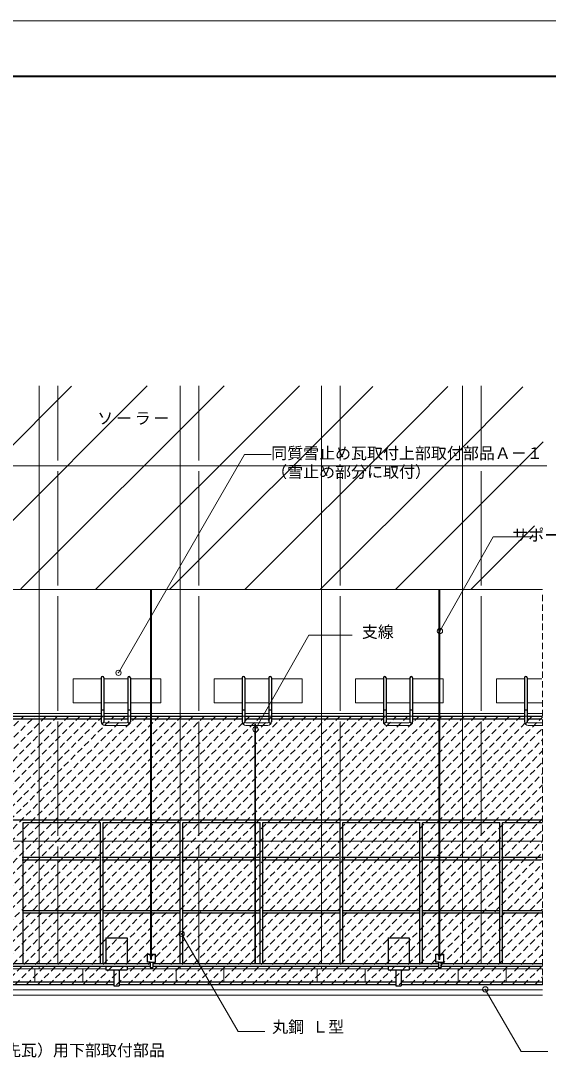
# Model space of a CAD drawing. Units: millimetres on the paper, with parts at other scales. Extents: x -210 to 210, y -148 to 150.
# Drawn here: x -107.2 to -8.2, y -45.1 to 149.9 of the extents above; entities that cross this region are included whole.
import ezdxf
from ezdxf.enums import TextEntityAlignment as Align

# ---------------------------------------------------------------- set-up
doc = ezdxf.new("R2010")
doc.units = ezdxf.units.MM
doc.header["$PDMODE"] = 32
doc.header["$PDSIZE"] = 1
doc.linetypes.add('DASHED1', pattern=[1.8, 1.2, -0.6])
for name, color, linetype, lineweight in [('0-2', 5, 'Continuous', 9), ('0-4', 5, 'Continuous', 9), ('0-6', 5, 'DASHED1', 9), ('0-7', 5, 'Continuous', 9), ('0-8', 2, 'Continuous', 25), ('F-0_通り芯', 6, 'Continuous', 9)]:
    doc.layers.add(name, color=color, linetype=linetype, lineweight=lineweight)
doc.styles.add('ＭＳ ゴシック', font='')
doc.styles.get('ＭＳ ゴシック').set_extended_font_data('MS Gothic')

msp = doc.modelspace()

# ---------------------------------------------------------------- linework, layer by layer
at = {"layer": '0-2'}
for p, q in [((-103.788, 81.31), (-103.788, -7.177)), ((-100.288, 81.31), (-100.288, 67.31)), ((-77.288, 81.31), (-77.288, -7.177)), ((-73.788, 81.31), (-73.788, 67.31)), ((-50.788, 81.31), (-50.788, -7.177)), ((-47.288, 81.31), (-47.288, 67.31)), ((-24.288, 81.31), (-24.288, -7.177)), ((-20.788, 81.31), (-20.788, 67.31)), ((-151.788, 66.31), (-9.288, 66.31)), ((-100.288, 65.31), (-100.288, 43.805)), ((-73.788, 65.31), (-73.788, 43.805)), ((-47.288, 65.31), (-47.288, 43.805)), ((-20.788, 65.31), (-20.788, 43.805)), ((-151.788, 43.061), (-9.288, 43.061)), ((-100.288, 41.805), (-100.288, 20.299)), ((-73.788, 41.805), (-73.788, 20.299)), ((-47.288, 41.805), (-47.288, 20.299)), ((-20.788, 41.805), (-20.788, 20.299)), ((-97.412, 26.303), (-97.412, 21.803)), ((-97.412, 26.303), (-92.162, 26.303)), ((-91.662, 26.303), (-87.162, 26.303)), ((-86.662, 26.303), (-80.912, 26.303)), ((-80.912, 26.303), (-80.912, 21.803)), ((-70.912, 26.303), (-70.912, 21.803)), ((-70.912, 26.303), (-65.662, 26.303)), ((-65.162, 26.303), (-60.662, 26.303)), ((-60.162, 26.303), (-54.412, 26.303)), ((-54.412, 26.303), (-54.412, 21.803)), ((-44.412, 26.303), (-44.412, 21.803)), ((-44.412, 26.303), (-39.162, 26.303)), ((-38.662, 26.303), (-34.162, 26.303)), ((-33.662, 26.303), (-27.912, 26.303)), ((-27.912, 26.303), (-27.912, 21.803)), ((-17.912, 26.303), (-17.912, 21.803)), ((-17.912, 26.303), (-12.662, 26.303)), ((-12.162, 26.303), (-9.412, 26.303)), ((-97.412, 21.803), (-92.162, 21.803)), ((-91.662, 21.803), (-87.162, 21.803)), ((-86.662, 21.803), (-80.912, 21.803)), ((-70.912, 21.803), (-65.662, 21.803)), ((-65.162, 21.803), (-60.662, 21.803)), ((-60.162, 21.803), (-54.412, 21.803)), ((-44.412, 21.803), (-39.162, 21.803)), ((-38.662, 21.803), (-34.162, 21.803)), ((-33.662, 21.803), (-27.912, 21.803)), ((-17.912, 21.803), (-12.662, 21.803)), ((-12.162, 21.803), (-9.412, 21.803)), ((-113.162, 19.803), (-92.162, 19.803)), ((-91.662, 19.803), (-87.162, 19.803)), ((-86.662, 19.803), (-65.662, 19.803)), ((-65.162, 19.803), (-60.662, 19.803)), ((-60.162, 19.803), (-39.162, 19.803)), ((-38.662, 19.803), (-34.162, 19.803)), ((-33.662, 19.803), (-12.662, 19.803)), ((-12.162, 19.803), (-9.412, 19.803)), ((-151.788, 19.299), (-9.288, 19.299)), ((-100.288, 18.299), (-100.288, -3.206)), ((-73.788, 18.299), (-73.788, -3.206)), ((-47.288, 18.299), (-47.288, -3.206)), ((-20.788, 18.299), (-20.788, -3.206)), ((-151.788, -4.206), (-9.288, -4.206)), ((-100.288, -5.206), (-100.288, -7.177)), ((-73.788, -5.206), (-73.788, -7.177)), ((-47.288, -5.206), (-47.288, -7.177)), ((-20.788, -5.206), (-20.788, -7.177)), ((-103.788, -7.677), (-103.788, -27.177)), ((-100.288, -7.677), (-100.288, -27.177)), ((-77.288, -7.677), (-77.288, -27.177)), ((-73.788, -7.677), (-73.788, -27.177)), ((-50.788, -7.677), (-50.788, -27.177)), ((-47.288, -7.677), (-47.288, -27.177)), ((-24.288, -7.677), (-24.288, -27.177)), ((-20.788, -7.677), (-20.788, -27.177)), ((-140.288, -28.177), (-91.288, -28.177)), ((-103.788, -27.677), (-103.788, -28.177)), ((-95.588, -28.177), (-95.588, -30.677)), ((-87.288, -28.177), (-38.288, -28.177)), ((-77.288, -27.677), (-77.288, -28.177)), ((-69.088, -28.177), (-69.088, -30.677)), ((-50.788, -27.677), (-50.788, -28.177)), ((-42.588, -28.177), (-42.588, -30.677)), ((-34.288, -28.177), (-9.288, -28.177)), ((-24.288, -27.677), (-24.288, -28.177)), ((-16.088, -28.177), (-16.088, -30.677)), ((-151.788, -32.137), (-9.288, -32.137)), ((-151.788, -33.137), (-9.288, -33.137))]:
    msp.add_line(p, q, dxfattribs=at)
for points in [[(-104.588, -28.177), (-104.588, -30.677), (-95.588, -30.677)], [(-78.088, -28.177), (-78.088, -30.677), (-69.088, -30.677)], [(-51.588, -28.177), (-51.588, -30.677), (-42.588, -30.677)], [(-25.088, -28.177), (-25.088, -30.677), (-16.088, -30.677)]]:
    msp.add_lwpolyline(points, dxfattribs=at)
at = {"layer": '0-4'}
for p, q in [((-88.89, 27.43), (-65.225, 68.418)), ((-65.225, 68.418), (-60.225, 68.418))]:
    msp.add_line(p, q, dxfattribs=at)
for points in [[(-28.547, 35.27), (-18.553, 52.959), (-10.38, 52.959)], [(-63.173, 16.826), (-53.179, 34.515), (-45.006, 34.515)], [(-77.034, -21.587), (-66.425, -39.961), (-61.425, -39.961)], [(-20.021, -32.016), (-13.268, -43.712), (-8.268, -43.712)]]:
    msp.add_lwpolyline(points, dxfattribs=at)
for p in [(-28.547, 35.27), (-88.89, 27.43), (-63.173, 16.826), (-77.034, -21.587), (-20.021, -32.016)]:
    msp.add_point(p, dxfattribs=at)
at = {"layer": '0-6'}
for p, q in [((-9.288, -31.137), (-9.288, 42.305)), ((-151.788, -25.803), (-106.686, 19.299)), ((-151.788, -27.924), (-104.565, 19.299)), ((-151.788, -30.046), (-102.443, 19.299)), ((-150.758, -31.137), (-100.322, 19.299)), ((-148.637, -31.137), (-98.201, 19.299)), ((-146.516, -31.137), (-96.079, 19.299)), ((-144.394, -31.137), (-93.958, 19.299)), ((-142.273, -31.137), (-91.837, 19.299)), ((-138.03, -31.137), (-87.594, 19.299)), ((-135.909, -31.137), (-85.473, 19.299)), ((-134.765, -25.75), (-89.716, 19.299)), ((-133.788, -31.137), (-83.352, 19.299)), ((-131.666, -31.137), (-81.23, 19.299)), ((-129.545, -31.137), (-79.109, 19.299)), ((-127.424, -31.137), (-77.138, 19.149)), ((-125.302, -31.137), (-74.866, 19.299)), ((-123.181, -31.137), (-72.745, 19.299)), ((-121.06, -31.137), (-70.624, 19.299)), ((-118.939, -31.137), (-68.502, 19.299)), ((-116.817, -31.137), (-66.381, 19.299)), ((-114.696, -31.137), (-64.26, 19.299)), ((-112.575, -31.137), (-62.138, 19.299)), ((-110.453, -31.137), (-60.017, 19.299)), ((-108.332, -31.137), (-57.896, 19.299)), ((-106.211, -31.137), (-55.774, 19.299)), ((-104.089, -31.137), (-53.653, 19.299)), ((-101.968, -31.137), (-51.532, 19.299)), ((-99.847, -31.137), (-49.41, 19.299)), ((-97.725, -31.137), (-47.289, 19.299)), ((-95.604, -31.137), (-45.168, 19.299)), ((-93.483, -31.137), (-43.046, 19.299)), ((-91.361, -31.137), (-40.925, 19.299)), ((-89.24, -31.137), (-38.804, 19.299)), ((-84.997, -31.137), (-34.561, 19.299)), ((-82.876, -31.137), (-32.44, 19.299)), ((-81.933, -25.951), (-36.683, 19.299)), ((-80.755, -31.137), (-30.319, 19.299)), ((-78.633, -31.137), (-28.197, 19.299)), ((-76.512, -31.137), (-26.076, 19.299)), ((-74.391, -31.137), (-23.955, 19.299)), ((-72.269, -31.137), (-21.833, 19.299)), ((-70.148, -31.137), (-19.712, 19.299)), ((-68.027, -31.137), (-17.591, 19.299)), ((-65.906, -31.137), (-15.469, 19.299)), ((-63.784, -31.137), (-13.348, 19.299)), ((-61.663, -31.137), (-11.227, 19.299)), ((-59.542, -31.137), (-9.288, 19.116)), ((-24.41, 19.301), (-24.408, 19.303)), ((-57.42, -31.137), (-9.288, 16.995)), ((-55.299, -31.137), (-9.288, 14.874)), ((-53.178, -31.137), (-9.288, 12.752)), ((-51.056, -31.137), (-9.288, 10.631)), ((-48.935, -31.137), (-9.288, 8.51)), ((-46.814, -31.137), (-9.288, 6.388)), ((-44.692, -31.137), (-9.288, 4.267)), ((-42.571, -31.137), (-9.288, 2.146)), ((-40.45, -31.137), (-9.288, 0.024)), ((-38.328, -31.137), (-9.288, -2.097)), ((-36.207, -31.137), (-9.288, -4.218)), ((-28.33, -25.382), (-9.288, -6.34)), ((-28.44, -27.612), (-9.288, -8.461)), ((-29.843, -31.137), (-9.288, -10.582)), ((-27.722, -31.137), (-9.288, -12.704)), ((-25.6, -31.137), (-9.288, -14.825)), ((-23.479, -31.137), (-9.288, -16.946)), ((-21.358, -31.137), (-9.288, -19.068)), ((-19.236, -31.137), (-9.288, -21.189)), ((-17.115, -31.137), (-9.288, -23.31)), ((-87.119, -31.137), (-82.933, -26.951)), ((-34.086, -31.137), (-29.44, -26.491)), ((-14.994, -31.137), (-9.288, -25.432)), ((-31.964, -31.137), (-28.709, -27.882)), ((-12.873, -31.137), (-9.288, -27.553)), ((-10.751, -31.137), (-9.288, -29.674))]:
    msp.add_line(p, q, dxfattribs=at)
at = {"layer": '0-7', "color": 2, "lineweight": 25}
for p, q in [((-113.162, 19.303), (-92.162, 19.303)), ((-113.162, 18.803), (-92.162, 18.803)), ((-91.662, 19.303), (-87.162, 19.303)), ((-91.662, 18.803), (-87.162, 18.803)), ((-86.662, 19.303), (-65.662, 19.303)), ((-86.662, 18.803), (-65.662, 18.803)), ((-65.162, 19.303), (-60.662, 19.303)), ((-65.162, 18.803), (-60.662, 18.803)), ((-60.162, 19.303), (-39.162, 19.303)), ((-60.162, 18.803), (-39.162, 18.803)), ((-38.662, 19.303), (-34.162, 19.303)), ((-38.662, 18.803), (-34.162, 18.803)), ((-33.662, 19.303), (-12.662, 19.303)), ((-33.662, 18.803), (-12.662, 18.803)), ((-12.162, 19.303), (-9.412, 19.303)), ((-12.162, 18.803), (-9.412, 18.803)), ((-106.788, -7.177), (-106.788, -0.709)), ((-106.773, -0.709), (-92.273, -0.709)), ((-92.288, -7.177), (-92.288, -0.709)), ((-91.788, -7.177), (-91.788, -0.709)), ((-91.773, -0.709), (-77.273, -0.709)), ((-77.288, -7.677), (-77.288, -0.709)), ((-76.788, -7.177), (-76.788, -0.709)), ((-76.773, -0.709), (-62.273, -0.709)), ((-62.288, -7.177), (-62.288, -0.709)), ((-61.788, -7.177), (-61.788, -0.709)), ((-61.773, -0.709), (-47.273, -0.709)), ((-47.288, -7.177), (-47.288, -0.709)), ((-46.788, -7.177), (-46.788, -0.709)), ((-46.773, -0.709), (-32.273, -0.709)), ((-32.288, -7.177), (-32.288, -0.709)), ((-31.788, -7.177), (-31.788, -0.709)), ((-31.773, -0.709), (-17.273, -0.709)), ((-17.288, -7.177), (-17.288, -0.709)), ((-16.788, -7.177), (-16.788, -0.709)), ((-16.773, -0.709), (-9.273, -0.709)), ((-106.991, -7.203), (-92.491, -7.203)), ((-106.991, -7.703), (-92.491, -7.703)), ((-106.788, -27.177), (-106.788, -7.177)), ((-92.288, -27.177), (-92.288, -7.177)), ((-91.991, -7.203), (-77.491, -7.203)), ((-91.991, -7.703), (-77.491, -7.703)), ((-91.788, -27.177), (-91.788, -7.177)), ((-77.288, -27.177), (-77.288, -7.177)), ((-76.991, -7.203), (-62.491, -7.203)), ((-76.991, -7.703), (-62.491, -7.703)), ((-76.788, -27.177), (-76.788, -7.177)), ((-62.288, -27.177), (-62.288, -7.177)), ((-61.991, -7.203), (-47.491, -7.203)), ((-61.991, -7.703), (-47.491, -7.703)), ((-61.788, -27.177), (-61.788, -7.177)), ((-47.288, -27.177), (-47.288, -7.177)), ((-46.991, -7.203), (-32.491, -7.203)), ((-46.991, -7.703), (-32.491, -7.703)), ((-46.788, -27.177), (-46.788, -7.177)), ((-32.288, -27.177), (-32.288, -7.177)), ((-31.991, -7.203), (-17.491, -7.203)), ((-31.991, -7.703), (-17.491, -7.703)), ((-31.788, -27.177), (-31.788, -7.177)), ((-17.288, -27.177), (-17.288, -7.177)), ((-16.991, -7.203), (-9.491, -7.203)), ((-16.991, -7.703), (-9.491, -7.703)), ((-16.788, -27.177), (-16.788, -7.177)), ((-106.788, -17.177), (-92.288, -17.177)), ((-91.788, -17.177), (-77.288, -17.177)), ((-76.788, -17.177), (-62.288, -17.177)), ((-61.788, -17.177), (-47.288, -17.177)), ((-46.788, -17.177), (-32.288, -17.177)), ((-31.788, -17.177), (-17.288, -17.177)), ((-16.788, -17.177), (-9.288, -17.177)), ((-106.788, -17.677), (-92.288, -17.677)), ((-91.788, -17.677), (-77.288, -17.677)), ((-76.788, -17.677), (-62.288, -17.677)), ((-61.788, -17.677), (-47.288, -17.677)), ((-46.788, -17.677), (-32.288, -17.677)), ((-31.788, -17.677), (-17.288, -17.677)), ((-16.788, -17.677), (-9.288, -17.677)), ((-117.038, -27.177), (-82.933, -27.177)), ((-82.433, -27.177), (-28.94, -27.177)), ((-28.44, -27.177), (-9.288, -27.177)), ((-117.038, -27.677), (-82.933, -27.677)), ((-82.433, -27.677), (-28.94, -27.677)), ((-28.44, -27.677), (-9.288, -27.677)), ((-89.788, -30.637), (-141.788, -30.637)), ((-89.788, -31.137), (-141.788, -31.137)), ((-36.788, -30.637), (-88.788, -30.637)), ((-36.788, -31.137), (-88.788, -31.137)), ((-9.288, -30.637), (-35.788, -30.637)), ((-9.288, -31.137), (-35.788, -31.137))]:
    msp.add_line(p, q, dxfattribs=at)
msp.add_lwpolyline([(-151.773, -0.209), (-117.023, -0.209), (-9.273, -0.209)], dxfattribs=at)
at = {"layer": '0-8', "color": 1, "lineweight": 18}
for p, q in [((-135.892, 43.061), (-97.714, 81.239)), ((-121.75, 43.061), (-83.502, 81.31)), ((-107.204, 43.181), (-69.075, 81.31)), ((-93.182, 43.061), (-54.894, 81.349)), ((-79.324, 43.061), (-41.164, 81.221)), ((-34.092, 74.15), (-27.064, 81.179)), ((-27.021, 67.079), (-12.964, 81.137)), ((-65.182, 43.061), (-34.092, 74.15)), ((-19.95, 60.008), (-9.143, 70.816)), ((-151.788, 66.31), (-8.486, 66.31)), ((-51.039, 43.061), (-27.021, 67.079)), ((-36.897, 43.061), (-19.95, 60.008)), ((-12.879, 52.937), (-10.763, 55.053)), ((-22.755, 43.061), (-12.879, 52.937)), ((-9.288, 43.061), (-151.788, 43.061))]:
    msp.add_line(p, q, dxfattribs=at)
at = {"layer": '0-8', "color": 1, "lineweight": 9}
for p, q in [((-82.866, 42.217), (-82.866, 43.035)), ((-82.666, 42.217), (-82.666, 43.048)), ((-28.729, 42.217), (-28.729, 43.035)), ((-28.529, 42.217), (-28.529, 43.048)), ((-82.866, -25.492), (-82.866, 42.217)), ((-82.666, -25.49), (-82.666, 42.217)), ((-28.729, -25.492), (-28.729, 42.217)), ((-28.529, -25.49), (-28.529, 42.217)), ((-82.524, -25.49), (-83.024, -25.49)), ((-83.024, -25.49), (-83.024, -25.658)), ((-82.984, -25.69), (-82.556, -25.69)), ((-82.866, -26.408), (-82.866, -25.69)), ((-82.866, -26.408), (-82.666, -26.408)), ((-82.666, -26.408), (-82.666, -25.69)), ((-82.524, -25.65), (-82.524, -25.49)), ((-28.387, -25.49), (-28.887, -25.49)), ((-28.887, -25.49), (-28.887, -25.658)), ((-28.847, -25.69), (-28.42, -25.69)), ((-28.729, -26.408), (-28.729, -25.69)), ((-28.729, -26.408), (-28.529, -26.408)), ((-28.529, -26.408), (-28.529, -25.69)), ((-28.387, -25.65), (-28.387, -25.49))]:
    msp.add_line(p, q, dxfattribs=at)
at = {"layer": '0-8'}
for p, q in [((-92.162, 26.503), (-92.162, 18.253)), ((-91.662, 26.503), (-91.662, 18.253)), ((-87.162, 26.503), (-87.162, 18.253)), ((-86.662, 26.503), (-86.662, 18.253)), ((-65.662, 26.503), (-65.662, 18.253)), ((-65.162, 26.503), (-65.162, 18.253)), ((-60.662, 26.503), (-60.662, 18.253)), ((-60.162, 26.503), (-60.162, 18.253)), ((-39.162, 26.503), (-39.162, 18.253)), ((-38.662, 26.503), (-38.662, 18.253)), ((-34.162, 26.503), (-34.162, 18.253)), ((-33.662, 26.503), (-33.662, 18.253)), ((-12.662, 26.503), (-12.662, 18.253)), ((-12.162, 26.503), (-12.162, 18.253)), ((-92.162, 20.503), (-91.662, 20.503)), ((-87.162, 20.503), (-86.662, 20.503)), ((-65.662, 20.503), (-65.162, 20.503)), ((-60.662, 20.503), (-60.162, 20.503)), ((-39.162, 20.503), (-38.662, 20.503)), ((-34.162, 20.503), (-33.662, 20.503)), ((-12.662, 20.503), (-12.162, 20.503)), ((-91.288, -22.337), (-87.288, -22.337)), ((-91.288, -22.337), (-91.288, -27.177)), ((-87.288, -22.337), (-87.288, -27.177)), ((-38.288, -22.337), (-34.288, -22.337)), ((-38.288, -22.337), (-38.288, -27.177)), ((-34.288, -22.337), (-34.288, -27.177)), ((-83.039, -25.492), (-83.454, -25.492)), ((-83.437, -26.91), (-83.437, -25.41)), ((-83.437, -25.41), (-81.937, -25.41)), ((-82.937, -26.91), (-83.437, -26.91)), ((-83.039, -25.492), (-81.95, -25.492)), ((-82.437, -26.91), (-81.937, -26.91)), ((-81.937, -26.91), (-81.937, -25.41)), ((-28.903, -25.492), (-29.317, -25.492)), ((-29.301, -26.91), (-29.301, -25.41)), ((-29.301, -25.41), (-27.801, -25.41)), ((-28.801, -26.91), (-29.301, -26.91)), ((-28.903, -25.492), (-27.813, -25.492)), ((-28.301, -26.91), (-27.801, -26.91)), ((-27.801, -26.91), (-27.801, -25.41)), ((-91.288, -27.677), (-91.288, -28.337)), ((-91.288, -28.337), (-87.288, -28.337)), ((-89.788, -28.337), (-89.788, -31.337)), ((-88.788, -28.337), (-88.788, -31.337)), ((-87.288, -27.677), (-87.288, -28.337)), ((-38.288, -27.677), (-38.288, -28.337)), ((-38.288, -28.337), (-34.288, -28.337)), ((-36.788, -28.337), (-36.788, -31.337)), ((-35.788, -28.337), (-35.788, -31.337)), ((-34.288, -27.677), (-34.288, -28.337)), ((-89.788, -31.337), (-88.788, -31.337)), ((-36.788, -31.337), (-35.788, -31.337))]:
    msp.add_line(p, q, dxfattribs=at)
at = {"layer": '0-8', "color": 5, "lineweight": 9}
for p, q in [((-87.362, 18.053), (-91.462, 18.053)), ((-91.462, 17.553), (-87.362, 17.553)), ((-60.862, 18.053), (-64.962, 18.053)), ((-64.962, 17.553), (-60.862, 17.553)), ((-34.362, 18.053), (-38.462, 18.053)), ((-38.462, 17.553), (-34.362, 17.553)), ((-9.412, 18.053), (-11.962, 18.053)), ((-11.962, 17.553), (-9.412, 17.553))]:
    msp.add_line(p, q, dxfattribs=at)
at = {"layer": '0-8', "color": 3, "lineweight": 30}
msp.add_line((-63.246, -27.245), (-63.246, 17.832), dxfattribs=at)
at = {"layer": '0-8'}
for points in [[(-82.937, -26.91), (-82.937, -27.91), (-82.437, -27.91)], [(-82.937, -26.91), (-82.437, -26.91), (-82.437, -27.91)], [(-28.801, -26.91), (-28.801, -27.91), (-28.301, -27.91)], [(-28.801, -26.91), (-28.301, -26.91), (-28.301, -27.91)]]:
    msp.add_lwpolyline(points, dxfattribs=at)
for centre, start, end in [((-91.912, 26.503), 0, 180), ((-86.912, 26.503), 0, 180), ((-65.412, 26.503), 0, 180), ((-60.412, 26.503), 0, 180), ((-38.912, 26.503), 0, 180), ((-33.912, 26.503), 0, 180), ((-12.412, 26.503), 0, 180), ((-91.912, 18.253), 180, 360), ((-86.912, 18.253), 180, 360), ((-65.412, 18.253), 180, 360), ((-60.412, 18.253), 180, 360), ((-38.912, 18.253), 180, 360), ((-33.912, 18.253), 180, 360), ((-12.412, 18.253), 180, 360)]:
    msp.add_arc(centre, 0.25, start, end, dxfattribs=at)
at = {"layer": '0-8', "color": 5, "lineweight": 9}
for centre, radius, start, end in [((-91.462, 18.253), 0.7, 180, 270), ((-91.462, 18.253), 0.2, 180, 270), ((-87.362, 18.253), 0.2, 270, 0), ((-87.362, 18.253), 0.7, 270, 0), ((-64.962, 18.253), 0.7, 180, 270), ((-64.962, 18.253), 0.2, 180, 270), ((-60.862, 18.253), 0.2, 270, 0), ((-60.862, 18.253), 0.7, 270, 0), ((-38.462, 18.253), 0.7, 180, 270), ((-38.462, 18.253), 0.2, 180, 270), ((-34.362, 18.253), 0.2, 270, 0), ((-34.362, 18.253), 0.7, 270, 0), ((-11.962, 18.253), 0.7, 180, 270), ((-11.962, 18.253), 0.2, 180, 270)]:
    msp.add_arc(centre, radius, start, end, dxfattribs=at)
at = {"layer": '0-8', "color": 1, "lineweight": 9}
for centre, start, end in [((-82.973, -25.635), 203.63946, 258.39998), ((-82.579, -25.639), 293.63946, 348.39998), ((-28.836, -25.635), 203.63946, 258.39998), ((-28.442, -25.639), 293.63946, 348.39998)]:
    msp.add_arc(centre, 0.056, start, end, dxfattribs=at)
at = {"layer": 'F-0_通り芯'}
msp.add_line((210, 149.878), (-210, 149.878), dxfattribs=at)
at = {"layer": 'F-0_通り芯', "color": 3, "lineweight": 40}
msp.add_line((-188, 139.5), (202, 139.5), dxfattribs=at)

# ---------------------------------------------------------------- texts
at = {"layer": '0-4', "color": 7, "style": 'ＭＳ ゴシック'}
for s, p in [('同質雪止め瓦取付上部取付部品Ａ－１', (-60.225, 66.918)), ('（雪止め部分に取付）', (-60.225, 63.418)), ('サポートバー', (-14.951, 51.534)), ('支線', (-43.204, 33.346)), ('丸鋼 Ｌ型', (-60.027, -40.819)), ('和瓦(万十軒先瓦）用下部取付部品', (-126.68, -45.212))]:
    msp.add_text(s, height=2.199, dxfattribs=at).set_placement(p, align=Align.BOTTOM_LEFT)
at = {"layer": '0-7', "color": 7, "insert": (-92.871, 74.014), "char_height": 2.199, "attachment_point": 7, "style": 'ＭＳ ゴシック'}
msp.add_mtext('\\T1.17;ソーラー', dxfattribs=at)

doc.saveas('drawing.dxf')
